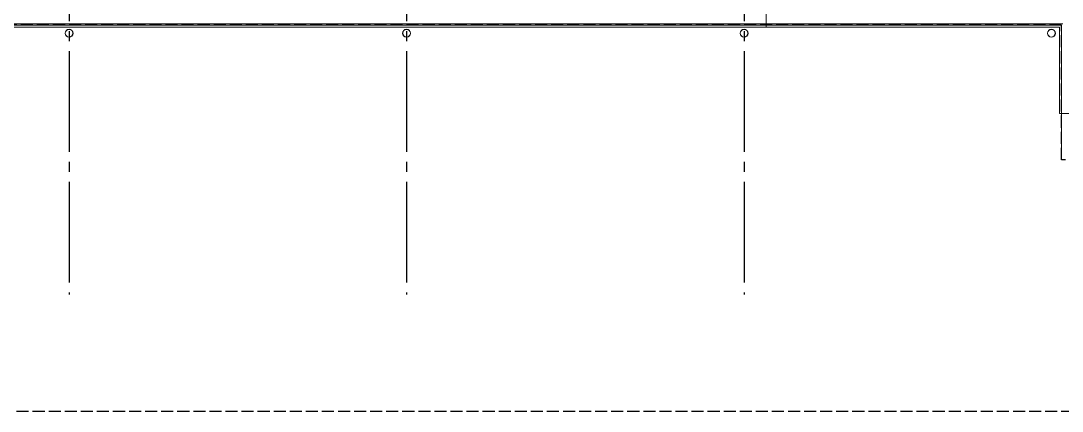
# Model space of a CAD drawing. Header units: millimetres. Extents: x -960 to 41501, y -1010 to 11880.
# Drawn here: x 10080 to 12672, y -1010 to -39 of the extents above; entities that cross this region are included whole.
import ezdxf
from ezdxf.enums import TextEntityAlignment as Align

# ---------------------------------------------------------------- set-up
doc = ezdxf.new("R2010")
doc.units = ezdxf.units.MM
doc.header["$LTSCALE"] = 100
doc.linetypes.add('X-S-FAB-L10$0$COL-CEN-LIN', pattern=[3.25, 2.5, -0.25, 0.25, -0.25])
doc.linetypes.add('X-S-FAB-L10$0$HIDDEN', pattern=[0.4, 0.3, -0.1])
for name, color, linetype in [('X-S-FAB-L10$0$0-DIM-TXT', 8, 'Continuous'), ('X-S-FAB-L10$0$A-OBJE-MEP', 8, 'Continuous'), ('X-S-FAB-L10$0$A-WALL-EX', 8, 'Continuous'), ('X-S-FAB-L10$0$BLOCK', 8, 'Continuous'), ('X-S-FAB-L10$0$CCL', 8, 'X-S-FAB-L10$0$COL-CEN-LIN'), ('X-S-FAB-L10$0$HID', 8, 'X-S-FAB-L10$0$HIDDEN'), ('X-S-FAB-L10$0$S-FNDN', 8, 'Continuous')]:
    doc.layers.add(name, color=color, linetype=linetype)
doc.styles.add('X-S-FAB-L10$0$CHINA', font='simplex.shx', dxfattribs={"width": 0.75, "bigfont": 'chineset.shx'})
doc.styles.add('X-S-FAB-L10$0$Standard', font='', dxfattribs={"width": 0.8})
doc.styles.add('X-S-FAB-L10$0$TG_NOTE_TEXT', font='simplex.shx', dxfattribs={"width": 0.75, "bigfont": 'chineset.shx'})
doc.styles.get('X-S-FAB-L10$0$Standard').set_extended_font_data('Microsoft JhengHei')

# ---------------------------------------------------------------- blocks, each defined once
blk = doc.blocks.new('X-S-FAB-L10$0$FAB2-L05')
at = {"layer": 'X-S-FAB-L10$0$CCL'}
for p, q in [((-15960, 11005), (-15960, 0)), ((-15120, 11005), (-15120, 0)), ((-14280, 11005), (-14280, 0))]:
    blk.add_line(p, q, dxfattribs=at)
blk = doc.blocks.new('X-S-FAB-L10')
at = {"layer": 'X-S-FAB-L10$0$A-OBJE-MEP', "lineweight": 0, "flags": 128}
for points in [[(10209.5, -70, 1), (10190.5, -70, 1)], [(11049.5, -70, 1), (11030.5, -70, 1)], [(11889.5, -70, 1), (11870.5, -70, 1)], [(12654.5, -70, 1), (12635.5, -70, 1)]]:
    blk.add_lwpolyline(points, format="xyb", close=True, dxfattribs=at)
at = {"layer": 'X-S-FAB-L10$0$A-OBJE-MEP', "lineweight": 0}
for centre in [(10200, -70), (11040, -70), (11880, -70), (12645, -70)]:
    blk.add_circle(centre, 10, dxfattribs=at)
at = {"layer": 'X-S-FAB-L10$0$A-WALL-EX', "lineweight": 0}
for p, q in [((12670, -46.5), (7705, -46.5)), ((12673.5, -46.5), (12670, -46.5)), ((12673.5, -46.5), (12670, -46.5))]:
    blk.add_line(p, q, dxfattribs=at)
at = {"layer": 'X-S-FAB-L10$0$A-WALL-EX', "lineweight": 0, "flags": 128}
for points in [[(7705, -50), (12670, -50)], [(7705, -50), (12670, -50)], [(7705, -50), (12670, -50)], [(7705, -50), (12670, -50)], [(7705, -50), (12670, -50)], [(7705, -50), (12670, -50)], [(7705, -50), (12670, -50)], [(7705, -50), (12670, -50)], [(12670, -50), (12670, -385)], [(12670, -385), (12673.5, -385)]]:
    blk.add_lwpolyline(points, dxfattribs=at)
at = {"layer": 'X-S-FAB-L10$0$HID'}
for p, q in [((12670, -50), (7705, -50)), ((12670, -385), (12670, -50)), ((12720, -385), (12670, -385)), ((2509.4, -1010), (17209, -1010))]:
    blk.add_line(p, q, dxfattribs=at)
at = {"layer": 'X-S-FAB-L10$0$S-FNDN', "lineweight": 0, "flags": 128}
for points in [[(11935, 9055), (4350, 9055), (4350, 7470), (9330, 7470), (9330, -55), (11935, -55), (11935, 4530), (11070, 4530), (11070, 5003), (11935, 5003)], [(11070, 4530), (11935, 4530), (11935, -55), (12665, -55), (12665, -270), (15175, -270), (15175, -55), (15905, -55), (15905, 4530), (16672.5, 4530), (16672.5, 5003), (15905, 5003), (15905, 9055), (11935, 9055), (11935, 5003), (11070, 5003)]]:
    blk.add_lwpolyline(points, close=True, dxfattribs=at)
at = {"layer": 'X-S-FAB-L10$0$BLOCK'}
blk.add_blockref('X-S-FAB-L10$0$FAB2-L05', (26160, -720), dxfattribs=at)
at = {"style": 'X-S-FAB-L10$0$TG_NOTE_TEXT', "width": 0.5, "flags": 1}
for p in [(7463.3, 9020), (18268.3, 8649), (11197.8, 4800.2), (16485.8, 4800.2), (25420.3, 2635), (13360, 320, 0), (7463.3, -33.3)]:
    blk.add_attdef('WH', text='', height=20, dxfattribs=at).set_placement(p, align=Align.BOTTOM_LEFT)
at = {"width": 0.5}
for style, p in [('X-S-FAB-L10$0$TG_NOTE_TEXT', (7585, 9020)), ('X-S-FAB-L10$0$TG_NOTE_TEXT', (18390, 8649)), ('X-S-FAB-L10$0$TG_NOTE_TEXT', (11117.5, 4813.5)), ('X-S-FAB-L10$0$TG_NOTE_TEXT', (16607.5, 4813.5)), ('X-S-FAB-L10$0$TG_NOTE_TEXT', (25350, 2635)), ('X-S-FAB-L10$0$Standard', (13129.4, 325, 0)), ('X-S-FAB-L10$0$TG_NOTE_TEXT', (7585, -20))]:
    blk.add_attdef('DESC', text='', height=10, dxfattribs=dict(at, style=style)).set_placement(p, align=Align.BOTTOM_LEFT)
for tag, style, p in [('TYPE', 'X-S-FAB-L10$0$TG_NOTE_TEXT', (7619.3, 9020)), ('NO', 'X-S-FAB-L10$0$TG_NOTE_TEXT', (7650.1, 9020)), ('TYPE', 'X-S-FAB-L10$0$TG_NOTE_TEXT', (18424.2, 8649)), ('NO', 'X-S-FAB-L10$0$TG_NOTE_TEXT', (18455, 8649)), ('NO', 'X-S-FAB-L10$0$TG_NOTE_TEXT', (11088.6, 4813.5)), ('TYPE', 'X-S-FAB-L10$0$TG_NOTE_TEXT', (11151.8, 4813.5)), ('TYPE', 'X-S-FAB-L10$0$TG_NOTE_TEXT', (16641.8, 4813.5)), ('NO', 'X-S-FAB-L10$0$TG_NOTE_TEXT', (16672.6, 4813.5)), ('NO', 'X-S-FAB-L10$0$TG_NOTE_TEXT', (25313, 2635)), ('TYPE', 'X-S-FAB-L10$0$TG_NOTE_TEXT', (25350, 2635)), ('NO', 'X-S-FAB-L10$0$Standard', (13100, 320, 0)), ('TYPE', 'X-S-FAB-L10$0$Standard', (13129.4, 320, 0)), ('TYPE', 'X-S-FAB-L10$0$TG_NOTE_TEXT', (7619.3, -20)), ('NO', 'X-S-FAB-L10$0$TG_NOTE_TEXT', (7650.1, -20))]:
    blk.add_attdef(tag, text='', height=10, dxfattribs=dict(at, style=style)).set_placement(p, align=Align.BOTTOM_RIGHT)
at = {"style": 'X-S-FAB-L10$0$TG_NOTE_TEXT', "width": 0.5, "flags": 1}
for rotation, p in [(180, (43, 7480)), (180, (943, 7480)), (90, (24310, 3717.8)), (270, (17080, 1711.7))]:
    blk.add_attdef('WH', text='', height=20, rotation=rotation, dxfattribs=at).set_placement(p, align=Align.BOTTOM_LEFT)
at = {"width": 0.5}
for rotation, style, p in [(180, 'X-S-FAB-L10$0$Standard', (317.6, 7480)), (180, 'X-S-FAB-L10$0$Standard', (1217.6, 7480)), (90, 'X-S-FAB-L10$0$TG_NOTE_TEXT', (24310, 3647.5)), (270, 'X-S-FAB-L10$0$TG_NOTE_TEXT', (17080, 1605))]:
    blk.add_attdef('DESC', text='', height=10, rotation=rotation, dxfattribs=dict(at, style=style)).set_placement(p, align=Align.BOTTOM_LEFT)
for tag, rotation, style, p in [('TYPE', 180, 'X-S-FAB-L10$0$Standard', (317.6, 7480)), ('NO', 180, 'X-S-FAB-L10$0$Standard', (347, 7480)), ('TYPE', 180, 'X-S-FAB-L10$0$Standard', (1217.6, 7480)), ('NO', 180, 'X-S-FAB-L10$0$Standard', (1247, 7480)), ('TYPE', 90, 'X-S-FAB-L10$0$TG_NOTE_TEXT', (24310, 3647.5)), ('NO', 90, 'X-S-FAB-L10$0$TG_NOTE_TEXT', (24310, 3610.5)), ('TYPE', 270, 'X-S-FAB-L10$0$TG_NOTE_TEXT', (17080, 1605)), ('NO', 270, 'X-S-FAB-L10$0$TG_NOTE_TEXT', (17080, 1573))]:
    blk.add_attdef(tag, text='', height=10, rotation=rotation, dxfattribs=dict(at, style=style)).set_placement(p, align=Align.BOTTOM_RIGHT)
at = {"layer": 'X-S-FAB-L10$0$0-DIM-TXT', "style": 'X-S-FAB-L10$0$CHINA', "width": 0.75}
for p in [(667.4, 7855.1, -2689.4), (22627.4, 6728.8), (25644.7, 6728.8), (24778.8, 5569.1), (1118.3, 4980), (417.8, 4594.6), (23874.8, 4355), (22927.4, 4330.1), (23749.9, 3901.4), (417.8, 3765.2), (1118.3, 3730), (417.8, 3115.8), (536.9, 2227.8), (16909, 1782.7), (888.4, 880.5), (16977.4, 750), (18878.8, 750), (25641.2, 553.2), (21364, 526.9)]:
    blk.add_attdef('HIG', text='', height=80, dxfattribs=at).set_placement(p, align=Align.MIDDLE_LEFT)

msp = doc.modelspace()

# ---------------------------------------------------------------- block references
msp.add_blockref('X-S-FAB-L10', (0, 0))

doc.saveas('drawing.dxf')
